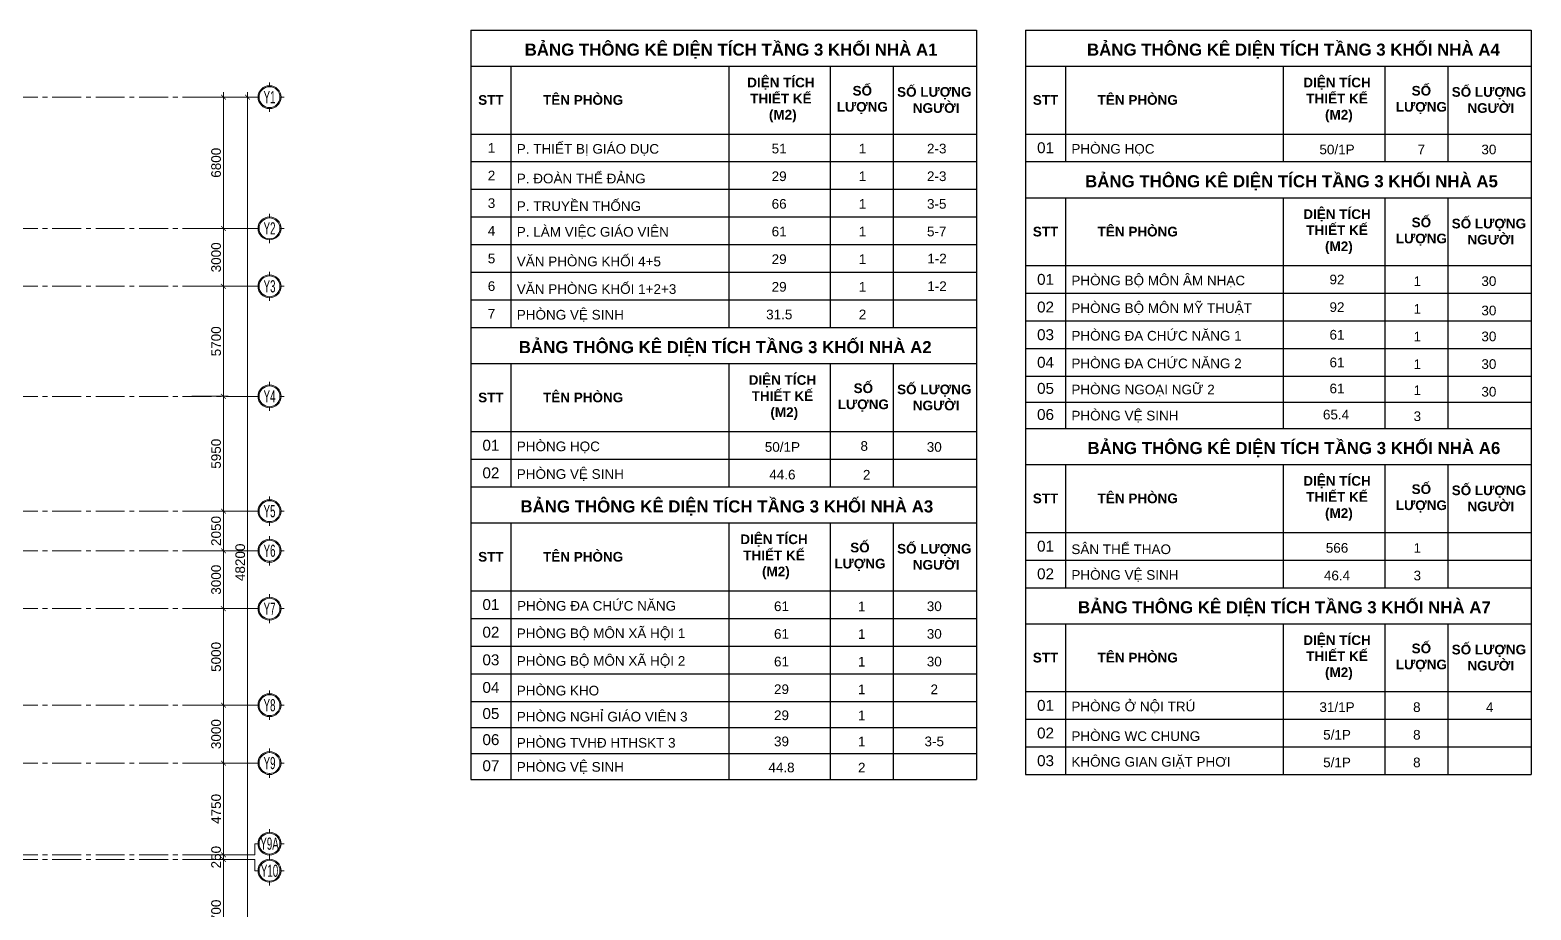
# Model space of a CAD drawing. Header units: millimetres. Extents: x 18326 to 214271, y -298828 to -198730.
# Drawn here: x 136505 to 214271, y -253240 to -207652 of the extents above; entities that cross this region are included whole.
import ezdxf
from ezdxf.enums import TextEntityAlignment as Align

# ---------------------------------------------------------------- set-up
doc = ezdxf.new("R2010")
doc.units = ezdxf.units.MM
doc.header["$LTSCALE"] = 20
doc.header["$MEASUREMENT"] = 0
doc.linetypes.add('CENTER2', pattern=[1.125, 0.75, -0.125, 0.125, -0.125])
doc.linetypes.add('xref LC GK$0$CENTER2', pattern=[1.125, 0.75, -0.125, 0.125, -0.125])
doc.layers.get('0').update_dxf_attribs({"lineweight": 0})
doc.layers.get('Defpoints').update_dxf_attribs({"color": 1, "lineweight": 25})
for name, color, linetype, lineweight in [('KV-Cay xanh', 78, 'Continuous', 5), ('KV-Dim', 14, 'Continuous', 9), ('KV-Ky hieu', 30, 'Continuous', 0), ('KV-Net thay 1', 9, 'Continuous', 20), ('KV-Net thay 2', 8, 'Continuous', 13), ('KV-Net truc', 251, 'CENTER2', 9), ('KV-Text', 7, 'Continuous', 25), ('xref LC GK$0$KV-Net truc', 251, 'xref LC GK$0$CENTER2', 9)]:
    doc.layers.add(name, color=color, linetype=linetype, lineweight=lineweight)
doc.layers.add('KV-Khung ten', color=7, linetype='Continuous')
doc.styles.add('CHUTO', font='VnAvantH.TTF', dxfattribs={"width": 0.7})
doc.styles.add('KD-Style', font='arial.ttf')
doc.styles.get("Standard").update_dxf_attribs({"font": 'arial.ttf'})
doc.dimstyles.new('D-Layout', dxfattribs={"dimscale": 0, "dimtxt": 2, "dimasz": 1, "dimexe": 1, "dimexo": 0, "dimgap": 0.5, "dimtad": 1, "dimdec": 0, "dimzin": 0, "dimdsep": 46, "dimtxsty": 'KD-Style', "dimblk": 'ARCHTICK', "dimcen": 0.09, "dimdle": 1, "dimclrd": 256, "dimclre": 256, "dimclrt": 2, "dimadec": 0, "dimazin": 0, "dimtfac": 1, "dimtdec": 0, "dimtix": 1, "dimtmove": 2, "dimatfit": 3, "dimldrblk": 'MUITEN', "dimfxl": 1, "dimtolj": 1, "dimtzin": 0, "dimarcsym": 0})

# ---------------------------------------------------------------- blocks, each defined once
blk = doc.blocks.new('TK1.3')
at = {"layer": 'KV-Khung ten', "color": 8, "ltscale": 100}
for p, q in [((35.75, 71.76), (140.52, 71.76)), ((35.75, 71.76), (35.75, 10.12)), ((140.52, 71.76), (140.52, 10.12)), ((35.75, 64.28), (140.52, 64.28)), ((44.07, 64.28), (44.07, 10.12)), ((89.19, 64.28), (89.19, 10.12)), ((110.22, 64.28), (110.22, 10.12)), ((123.27, 64.28), (123.27, 10.12)), ((35.75, 50.21), (140.52, 50.21)), ((35.75, 44.49), (140.52, 44.49)), ((35.75, 38.76), (140.52, 38.76)), ((35.75, 33.03), (140.52, 33.03)), ((35.75, 27.3), (140.52, 27.3)), ((35.75, 21.57), (140.52, 21.57)), ((35.75, 15.85), (140.52, 15.85)), ((35.75, 10.12), (140.52, 10.12))]:
    blk.add_line(p, q, dxfattribs=at)
at = {"layer": 'KV-Text', "color": 8, "ltscale": 100}
for s, p in [('1', (39.26, 46.33)), ('51', (98.09, 46.19)), ('1', (116.15, 46.19)), ('2-3', (130.28, 46.19)), ('2', (39.26, 40.61)), ('29', (98.09, 40.46)), ('1', (116.15, 40.46)), ('2-3', (130.28, 40.46)), ('3', (39.26, 34.88)), ('66', (98.09, 34.73)), ('1', (116.15, 34.73)), ('3-5', (130.28, 34.73)), ('4', (39.26, 29.15)), ('61', (98.09, 29.01)), ('1', (116.15, 29.01)), ('5-7', (130.28, 29.01)), ('5', (39.26, 23.42)), ('29', (98.09, 23.28)), ('1', (116.15, 23.28)), ('1-2', (130.34, 23.4)), ('6', (39.26, 17.69)), ('29', (98.09, 17.55)), ('1', (116.15, 17.55)), ('1-2', (130.34, 17.67)), ('7', (39.26, 11.97)), ('31.5', (96.95, 11.82)), ('2', (116.15, 11.82))]:
    blk.add_text(s, height=2, dxfattribs=at).set_placement(p)
for s, insert, char_height, width, attachment_point in [('{\\fArial|b1|i0|c186|p34;BẢNG THÔNG KÊ DIỆN TÍCH TẦNG \\fArial|b1|i0|c0|p34;3\\fArial|b1|i0|c186|p34; KHỐI NHÀ A\\fArial|b1|i0|c0|p34;1}', (89.68, 65.8), 2.5, 168.5058, 8), ('{\\fArial|b1|i0|c186;DIỆN TÍCH ^JTHIẾT KẾ^J (M2)', (100.01, 57.25), 2, 20.8862, 5), ('{\\fArial|b1|i0|c186|p34;SỐ L\\fArial|b1|i0|c0|p34;Ư\\fArial|b1|i0|c186|p34;ỢNG}', (116.88, 57.25), 2, 10.3795, 5), ('{\\fArial|b1|i0|c186;SỐ LƯỢNG^J NGƯỜI', (131.79, 57.25), 2, 20.8862, 5), ('{\\fArial|b1|i0|c186;STT', (39.91, 57.25), 2, 20.8862, 5), ('{\\fArial|b1|i0|c186;TÊN PHÒNG', (59.02, 57.25), 2, 20.8862, 5), ('P. THIẾT BỊ GIÁO DỤC', (45.27, 45.69), 2, 43.7462, 7), ('P. ĐOÀN THỂ ĐẢNG', (45.27, 39.96), 2, 43.7462, 7), ('P. TRUYỀN THỐNG', (45.27, 34.23), 2, 43.7462, 7), ('P. LÀM VIỆC GIÁO VIÊN', (45.27, 28.5), 2, 43.7462, 7), ('VĂN PHÒNG KHỐI 4+5', (45.27, 22.77), 2, 43.7462, 7), ('VĂN PHÒNG KHỐI 1+2+3', (45.27, 17.05), 2, 43.7462, 7), ('PHÒNG{\\fArial|b0|i0|c186|p34; }VỆ SINH', (45.27, 11.32), 2, 22.2576, 7)]:
    blk.add_mtext(s, dxfattribs=dict(at, insert=insert, char_height=char_height, width=width, attachment_point=attachment_point))
blk = doc.blocks.new('TK2.3')
at = {"layer": 'KV-Khung ten', "color": 8, "ltscale": 100}
for p, q in [((35.75, 71.76), (140.52, 71.76)), ((35.75, 71.76), (35.75, 38.76)), ((140.52, 71.76), (140.52, 38.76)), ((35.75, 64.28), (140.52, 64.28)), ((44.07, 64.28), (44.07, 38.76)), ((89.19, 64.28), (89.19, 38.76)), ((110.22, 64.28), (110.22, 38.76)), ((123.27, 64.28), (123.27, 38.76)), ((35.75, 50.21), (140.52, 50.21)), ((35.75, 44.49), (140.52, 44.49)), ((35.75, 38.76), (140.52, 38.76))]:
    blk.add_line(p, q, dxfattribs=at)
at = {"layer": 'KV-Text', "color": 8, "ltscale": 100}
for s, insert, char_height, width, attachment_point in [('\\pxt41;{\\fArial|b1|i0|c186|p34;BẢNG THÔNG KÊ DIỆN TÍCH TẦNG \\fArial|b1|i0|c0|p34;3\\fArial|b1|i0|c186|p34; KHỐI NHÀ A\\fArial|b1|i0|c0|p34;2}', (88.47, 65.8), 2.5, 168.5058, 8), ('{\\fArial|b1|i0|c186;DIỆN TÍCH ^JTHIẾT KẾ^J (M2)', (100.32, 57.25), 2, 20.8862, 5), ('{\\fArial|b1|i0|c186|p34;SỐ L\\fArial|b1|i0|c0|p34;Ư\\fArial|b1|i0|c186|p34;ỢNG}', (117.09, 57.25), 2, 7.6526, 5), ('{\\fArial|b1|i0|c186;SỐ LƯỢNG^J NGƯỜI', (131.79, 57.25), 2, 20.8862, 5), ('{\\fArial|b1|i0|c186;STT', (39.91, 57.25), 2, 20.8862, 5), ('{\\fArial|b1|i0|c186;TÊN PHÒNG', (59.02, 57.25), 2, 20.8862, 5), ('{\\fArial|b0|i0|c186;01', (39.91, 47.35), 2.2578, 5.9284, 5), ('PHÒNG HỌC', (45.27, 45.69), 2, 43.7462, 7), ('{\\f.VnArial|b0|i0|c0|p34;50/1P}', (100.32, 45.98), 2, 4.2733, 8), ('8', (117.28, 46.18), 2, 8.8583, 8), ('30', (131.79, 45.98), 2, 168.5058, 8), ('02', (39.91, 41.62), 2.258, 5.9284, 5), ('PHÒNG VỆ SINH', (45.27, 39.96), 2, 43.7462, 7), ('{\\f.VnArial|b0|i0|c0|p34;44.6}', (100.32, 40.25), 2, 4.2733, 8), ('2', (117.78, 40.25), 2, 8.8583, 8)]:
    blk.add_mtext(s, dxfattribs=dict(at, insert=insert, char_height=char_height, width=width, attachment_point=attachment_point))
blk = doc.blocks.new('TK3.3')
at = {"layer": 'KV-Khung ten', "color": 8, "ltscale": 100}
for p, q in [((35.75, 71.76), (140.52, 71.76)), ((35.75, 71.76), (35.75, 11.08)), ((140.52, 71.76), (140.52, 11.08)), ((35.75, 64.28), (140.52, 64.28)), ((44.07, 64.28), (44.07, 11.08)), ((89.19, 64.28), (89.19, 11.08)), ((110.22, 64.28), (110.22, 11.08)), ((123.27, 64.28), (123.27, 11.08)), ((35.75, 50.21), (140.52, 50.21)), ((35.75, 44.49), (140.52, 44.49)), ((35.75, 38.76), (140.52, 38.76)), ((35.75, 33.03), (140.52, 33.03)), ((35.75, 27.3), (140.52, 27.3)), ((35.75, 21.9), (140.52, 21.9)), ((35.75, 16.49), (140.52, 16.49)), ((35.75, 11.08), (140.52, 11.08))]:
    blk.add_line(p, q, dxfattribs=at)
at = {"layer": 'KV-Text', "color": 8, "ltscale": 100}
for s, insert, char_height, width, attachment_point in [('{\\fArial|b1|i0|c186|p34;BẢNG THÔNG KÊ DIỆN TÍCH TẦNG \\fArial|b1|i0|c0|p34;3\\fArial|b1|i0|c186|p34; KHỐI NHÀ A\\fArial|b1|i0|c0|p34;3}', (88.8, 65.8), 2.5, 168.5058, 8), ('{\\fArial|b1|i0|c186;DIỆN TÍCH ^JTHIẾT KẾ^J (M2)', (98.58, 57.25), 2, 20.8862, 5), ('{\\fArial|b1|i0|c186|p34;SỐ L\\fArial|b1|i0|c0|p34;Ư\\fArial|b1|i0|c186|p34;ỢNG}', (116.39, 57.25), 2, 11.6455, 5), ('{\\fArial|b1|i0|c186;SỐ LƯỢNG^J NGƯỜI', (131.79, 57.25), 2, 20.8862, 5), ('{\\fArial|b1|i0|c186;STT', (39.91, 57.25), 2, 20.8862, 5), ('{\\fArial|b1|i0|c186;TÊN PHÒNG', (59.02, 57.25), 2, 20.8862, 5), ('{\\fArial|b0|i0|c186;01', (39.91, 47.35), 2.2578, 5.9284, 5), ('PHÒNG ĐA CHỨC NĂNG', (45.33, 46.07), 2, 60.3246, 7), ('{\\f.VnArial|b0|i0|c0|p34;61}', (100.13, 45.98), 2, 4.2733, 8), ('1', (116.76, 45.98), 2, 8.8583, 8), ('30', (131.79, 45.98), 2, 168.5058, 8), ('{\\fArial|b0|i0|c186;02', (39.91, 41.62), 2.2578, 5.9284, 5), ('PHÒNG BỘ MÔN XÃ HỘI 1', (45.27, 39.96), 2, 43.7462, 7), ('{\\f.VnArial|b0|i0|c0|p34;61}', (100.13, 40.25), 2, 4.2733, 8), ('1', (116.76, 40.25), 2, 8.8583, 8), ('30', (131.79, 40.25), 2, 168.5058, 8), ('{\\fArial|b0|i0|c186;03', (39.91, 35.89), 2.2578, 5.9284, 5), ('PHÒNG BỘ MÔN XÃ HỘI 2', (45.27, 34.23), 2, 43.7462, 7), ('{\\f.VnArial|b0|i0|c0|p34;61}', (100.13, 34.52), 2, 4.2733, 8), ('1', (116.76, 34.52), 2, 8.8583, 8), ('30', (131.79, 34.52), 2, 168.5058, 8), ('{\\fArial|b0|i0|c186|p34;0}4', (39.91, 30.17), 2.2578, 5.9284, 5), ('PHÒNG KHO', (45.27, 28.5), 2, 43.7462, 7), ('{\\f.VnArial|b0|i0|c0|p34;29}', (100.13, 28.79), 2, 4.2733, 8), ('1', (116.76, 28.79), 2, 8.8583, 8), ('2', (131.79, 28.79), 2, 168.5058, 8), ('{\\fArial|b0|i0|c186|p34;0}5', (39.91, 24.76), 2.2578, 5.9284, 5), ('PHÒNG NGHỈ GIÁO VIÊN 3', (45.27, 23.1), 2, 43.7462, 7), ('{\\f.VnArial|b0|i0|c0|p34;29}', (100.13, 23.39), 2, 4.2733, 8), ('1', (116.76, 23.39), 2, 8.8583, 8), ('{\\fArial|b0|i0|c186|p34;0}6', (39.91, 19.35), 2.2578, 5.9284, 5), ('PHÒNG TVHĐ HTHSKT 3', (45.27, 17.69), 2, 33.3023, 7), ('{\\f.VnArial|b0|i0|c0|p34;39}', (100.13, 17.98), 2, 4.2733, 8), ('1', (116.76, 17.98), 2, 8.8583, 8), ('3-5', (131.79, 17.98), 2, 168.5058, 8), ('07', (39.91, 13.94), 2.258, 5.9284, 5), ('PHÒNG VỆ SINH', (45.27, 12.28), 2, 33.3023, 7), ('{\\f.VnArial|b0|i0|c0|p34;44.8}', (100.13, 12.57), 2, 4.2733, 8), ('2', (116.76, 12.57), 2, 8.8583, 8)]:
    blk.add_mtext(s, dxfattribs=dict(at, insert=insert, char_height=char_height, width=width, attachment_point=attachment_point))
blk = doc.blocks.new('TK4.3')
at = {"layer": 'KV-Khung ten', "color": 8, "ltscale": 100}
for p, q in [((35.75, 71.76), (140.52, 71.76)), ((35.75, 71.76), (35.75, 44.49)), ((140.52, 71.76), (140.52, 44.49)), ((35.75, 64.28), (140.52, 64.28)), ((44.07, 64.28), (44.07, 44.49)), ((89.19, 64.28), (89.19, 44.49)), ((110.22, 64.28), (110.22, 44.49)), ((123.27, 64.28), (123.27, 44.49)), ((35.75, 50.21), (140.52, 50.21)), ((35.75, 44.49), (140.52, 44.49))]:
    blk.add_line(p, q, dxfattribs=at)
at = {"layer": 'KV-Text', "color": 8, "ltscale": 100}
for s, insert, char_height, width, attachment_point in [('{\\fArial|b1|i0|c186|p34;BẢNG THÔNG KÊ DIỆN TÍCH TẦNG \\fArial|b1|i0|c0|p34;3\\fArial|b1|i0|c186|p34; KHỐI NHÀ A\\fArial|b1|i0|c0|p34;4}', (91.28, 65.8), 2.5, 168.5058, 8), ('{\\fArial|b1|i0|c186;DIỆN TÍCH ^JTHIẾT KẾ^J (M2)', (100.32, 57.25), 2, 20.8862, 5), ('{\\fArial|b1|i0|c186|p34;SỐ L\\fArial|b1|i0|c0|p34;Ư\\fArial|b1|i0|c186|p34;ỢNG}', (117.8, 57.25), 2, 7.6526, 5), ('{\\fArial|b1|i0|c186;SỐ LƯỢNG^J NGƯỜI', (131.79, 57.25), 2, 20.8862, 5), ('{\\fArial|b1|i0|c186;STT', (39.91, 57.25), 2, 20.8862, 5), ('{\\fArial|b1|i0|c186;TÊN PHÒNG', (59.02, 57.25), 2, 20.8862, 5), ('{\\fArial|b0|i0|c186;01', (39.91, 47.35), 2.2578, 5.9284, 5), ('PHÒNG HỌC', (45.27, 45.69), 2, 43.7462, 7), ('{\\f.VnArial|b0|i0|c0|p34;50/1P}', (100.32, 45.98), 2, 4.2733, 8), ('7', (117.78, 45.98), 2, 8.8583, 8), ('30', (131.79, 45.98), 2, 168.5058, 8)]:
    blk.add_mtext(s, dxfattribs=dict(at, insert=insert, char_height=char_height, width=width, attachment_point=attachment_point))
blk = doc.blocks.new('TK5.3')
at = {"layer": 'KV-Khung ten', "color": 8, "ltscale": 100}
for p, q in [((35.75, 71.76), (140.52, 71.76)), ((35.75, 71.76), (35.75, 16.49)), ((140.52, 71.76), (140.52, 16.49)), ((35.75, 64.28), (140.52, 64.28)), ((44.07, 64.28), (44.07, 16.49)), ((89.19, 64.28), (89.19, 16.49)), ((110.22, 64.28), (110.22, 16.49)), ((123.27, 64.28), (123.27, 16.49)), ((35.75, 50.21), (140.52, 50.21)), ((35.75, 44.49), (140.52, 44.49)), ((35.75, 38.76), (140.52, 38.76)), ((35.75, 33.03), (140.52, 33.03)), ((35.75, 27.3), (140.52, 27.3)), ((35.75, 21.9), (140.52, 21.9)), ((35.75, 16.49), (140.52, 16.49))]:
    blk.add_line(p, q, dxfattribs=at)
at = {"layer": 'KV-Text', "color": 8, "ltscale": 100}
for s, p in [('92', (98.76, 46.34)), ('92', (98.76, 40.62)), ('61', (98.76, 34.89)), ('61', (98.76, 29.16)), ('61', (98.76, 23.76)), ('65.4', (97.4, 18.35))]:
    blk.add_text(s, height=2, dxfattribs=at).set_placement(p)
for s, insert, char_height, width, attachment_point in [('{\\fArial|b1|i0|c186|p34;BẢNG THÔNG KÊ DIỆN TÍCH TẦNG \\fArial|b1|i0|c0|p34;3\\fArial|b1|i0|c186|p34; KHỐI NHÀ A\\fArial|b1|i0|c0|p34;5}', (90.88, 65.8), 2.5, 168.5058, 8), ('{\\fArial|b1|i0|c186;DIỆN TÍCH ^JTHIẾT KẾ^J (M2)', (100.32, 57.25), 2, 20.8862, 5), ('{\\fArial|b1|i0|c186|p34;SỐ L\\fArial|b1|i0|c0|p34;Ư\\fArial|b1|i0|c186|p34;ỢNG}', (117.8, 57.25), 2, 7.6526, 5), ('{\\fArial|b1|i0|c186;SỐ LƯỢNG^J NGƯỜI', (131.79, 57.25), 2, 20.8862, 5), ('{\\fArial|b1|i0|c186;STT', (39.91, 57.25), 2, 20.8862, 5), ('{\\fArial|b1|i0|c186;TÊN PHÒNG', (59.02, 57.25), 2, 20.8862, 5), ('{\\fArial|b0|i0|c186;01', (39.91, 47.35), 2.2578, 5.9284, 5), ('PHÒNG BỘ MÔN ÂM NHẠC', (45.27, 45.69), 2, 43.7462, 7), ('1', (116.96, 45.98), 2, 8.8583, 8), ('30', (131.79, 45.98), 2, 168.5058, 8), ('{\\fArial|b0|i0|c186|p34;0}2', (39.91, 41.62), 2.2578, 5.9284, 5), ('PHÒNG BỘ MÔN MỸ THUẬT', (45.27, 39.96), 2, 43.7462, 7), ('1', (116.96, 40.25), 2, 8.8583, 8), ('30', (131.79, 39.89), 2, 168.5058, 8), ('{\\fArial|b0|i0|c186|p34;0}3', (39.91, 35.89), 2.2578, 5.9284, 5), ('PHÒNG ĐA CHỨC NĂNG 1', (45.27, 34.66), 2, 43.7462, 7), ('1', (116.96, 34.52), 2, 8.8583, 8), ('30', (131.79, 34.52), 2, 168.5058, 8), ('{\\fArial|b0|i0|c186|p34;0}4', (39.91, 30.17), 2.2578, 5.9284, 5), ('PHÒNG ĐA CHỨC NĂNG 2', (45.27, 28.93), 2, 43.7462, 7), ('1', (116.96, 28.79), 2, 8.8583, 8), ('30', (131.79, 28.79), 2, 168.5058, 8), ('05', (39.91, 24.76), 2.258, 5.9284, 5), ('PHÒNG NGOẠI NGỮ 2', (45.27, 23.1), 2, 43.7462, 7), ('1', (116.96, 23.39), 2, 8.8583, 8), ('30', (131.79, 23.06), 2, 168.5058, 8), ('06', (39.91, 19.35), 2.258, 5.9284, 5), ('PHÒNG VỆ SINH', (45.27, 17.69), 2, 43.7462, 7), ('3', (116.96, 17.98), 2, 8.8583, 8)]:
    blk.add_mtext(s, dxfattribs=dict(at, insert=insert, char_height=char_height, width=width, attachment_point=attachment_point))
blk = doc.blocks.new('TK6.3')
at = {"layer": 'KV-Khung ten', "color": 8, "ltscale": 100}
for p, q in [((35.75, 71.76), (140.52, 71.76)), ((35.75, 71.76), (35.75, 38.76)), ((140.52, 71.76), (140.52, 38.76)), ((35.75, 64.28), (140.52, 64.28)), ((44.07, 64.28), (44.07, 38.76)), ((89.19, 64.28), (89.19, 38.76)), ((110.22, 64.28), (110.22, 38.76)), ((123.27, 64.28), (123.27, 38.76)), ((35.75, 50.21), (140.52, 50.21)), ((35.75, 44.49), (140.52, 44.49)), ((35.75, 38.76), (140.52, 38.76))]:
    blk.add_line(p, q, dxfattribs=at)
at = {"layer": 'KV-Text', "color": 8, "ltscale": 100}
for s, insert, char_height, width, attachment_point in [('{\\fArial|b1|i0|c186|p34;BẢNG THÔNG KÊ DIỆN TÍCH TẦNG \\fArial|b1|i0|c0|p34;3\\fArial|b1|i0|c186|p34; KHỐI NHÀ A\\fArial|b1|i0|c0|p34;6}', (91.38, 65.8), 2.5, 168.5058, 8), ('{\\fArial|b1|i0|c186;DIỆN TÍCH ^JTHIẾT KẾ^J (M2)', (100.32, 57.25), 2, 20.8862, 5), ('{\\fArial|b1|i0|c186|p34;SỐ L\\fArial|b1|i0|c0|p34;Ư\\fArial|b1|i0|c186|p34;ỢNG}', (117.8, 57.25), 2, 7.6526, 5), ('{\\fArial|b1|i0|c186;SỐ LƯỢNG^J NGƯỜI', (131.79, 57.25), 2, 20.8862, 5), ('{\\fArial|b1|i0|c186;STT', (39.91, 57.25), 2, 20.8862, 5), ('{\\fArial|b1|i0|c186;TÊN PHÒNG', (59.02, 57.25), 2, 20.8862, 5), ('{\\fArial|b0|i0|c186;01', (39.91, 47.35), 2.2578, 5.9284, 5), ('SÂN THỂ THAO', (45.27, 45.69), 2, 43.7462, 7), ('{\\f.VnArial|b0|i0|c0|p34;566}', (100.32, 45.98), 2, 4.2733, 8), ('1', (116.96, 45.98), 2, 8.8583, 8), ('{\\fArial|b0|i0|c186|p34;0}2', (39.91, 41.62), 2.2578, 5.9284, 5), ('PHÒNG VỆ SINH', (45.27, 39.96), 2, 43.7462, 7), ('{\\f.VnArial|b0|i0|c0|p34;46.4}', (100.32, 40.25), 2, 4.2733, 8), ('3', (116.96, 40.25), 2, 8.8583, 8)]:
    blk.add_mtext(s, dxfattribs=dict(at, insert=insert, char_height=char_height, width=width, attachment_point=attachment_point))
blk = doc.blocks.new('TK7.3')
at = {"layer": 'KV-Khung ten', "color": 8, "ltscale": 100}
for p, q in [((35.75, 71.76), (140.52, 71.76)), ((35.75, 71.76), (35.75, 33.03)), ((140.52, 71.76), (140.52, 33.03)), ((35.75, 64.28), (140.52, 64.28)), ((44.07, 64.28), (44.07, 33.03)), ((89.19, 64.28), (89.19, 33.03)), ((110.22, 64.28), (110.22, 33.03)), ((123.27, 64.28), (123.27, 33.03)), ((35.75, 50.21), (140.52, 50.21)), ((35.75, 44.49), (140.52, 44.49)), ((35.75, 38.76), (140.52, 38.76)), ((35.75, 33.03), (140.52, 33.03))]:
    blk.add_line(p, q, dxfattribs=at)
at = {"layer": 'KV-Text', "color": 8, "ltscale": 100}
for s, insert, char_height, width, attachment_point in [('{\\fArial|b1|i0|c186|p34;BẢNG THÔNG KÊ DIỆN TÍCH TẦNG \\fArial|b1|i0|c0|p34;3\\fArial|b1|i0|c186|p34; KHỐI NHÀ A\\fArial|b1|i0|c0|p34;7}', (89.42, 65.8), 2.5, 168.5058, 8), ('{\\fArial|b1|i0|c186;DIỆN TÍCH ^JTHIẾT KẾ^J (M2)', (100.32, 57.25), 2, 20.8862, 5), ('{\\fArial|b1|i0|c186|p34;SỐ L\\fArial|b1|i0|c0|p34;Ư\\fArial|b1|i0|c186|p34;ỢNG}', (117.8, 57.25), 2, 7.6526, 5), ('{\\fArial|b1|i0|c186;SỐ LƯỢNG^J NGƯỜI', (131.79, 57.25), 2, 20.8862, 5), ('{\\fArial|b1|i0|c186;STT', (39.91, 57.25), 2, 20.8862, 5), ('{\\fArial|b1|i0|c186;TÊN PHÒNG', (59.02, 57.25), 2, 20.8862, 5), ('{\\fArial|b0|i0|c186;01', (39.91, 47.35), 2.2578, 5.9284, 5), ('PHÒNG Ở NỘI TRÚ', (45.27, 45.69), 2, 43.7462, 7), ('{\\f.VnArial|b0|i0|c0|p34;31/1P}', (100.32, 45.98), 2, 4.2733, 8), ('8', (116.86, 45.98), 2, 8.8583, 8), ('4', (131.96, 45.98), 2, 8.8583, 8), ('{\\fArial|b0|i0|c186|p34;0}2', (39.91, 41.62), 2.2578, 5.9284, 5), ('PHÒNG WC CHUNG', (45.27, 39.96), 2, 43.7462, 7), ('{\\f.VnArial|b0|i0|c0|p34;5/1P}', (100.32, 40.25), 2, 4.2733, 8), ('8', (116.86, 40.25), 2, 8.8583, 8), ('{\\fArial|b0|i0|c186|p34;0}3', (39.91, 35.89), 2.2578, 5.9284, 5), ('KHÔNG GIAN GIẶT PHƠI', (45.27, 34.23), 2, 43.7462, 7), ('{\\f.VnArial|b0|i0|c0|p34;5/1P}', (100.32, 34.52), 2, 4.2733, 8), ('8', (116.86, 34.52), 2, 8.8583, 8)]:
    blk.add_mtext(s, dxfattribs=dict(at, insert=insert, char_height=char_height, width=width, attachment_point=attachment_point))
blk = doc.blocks.new('A$C06776D30')
at = {"layer": 'KV-Ky hieu', "color": 8}
for p, q in [((504, 865), (504, 1009)), ((144, 504), (0, 504)), ((504, 144), (504, 0)), ((865, 504), (1009, 504))]:
    blk.add_line(p, q, dxfattribs=at)
for radius in [396, 360]:
    blk.add_circle((504, 504), radius, dxfattribs=at)
at = {"layer": 'KV-Text', "color": 8, "style": 'CHUTO', "width": 0.6}
blk.add_attdef('GIRD', text='', height=420, dxfattribs=at).set_placement((504, 504), align=Align.MIDDLE_CENTER)
blk = doc.blocks.new('TT')
at = {"layer": 'KV-Net truc', "color": 8}
for points in [[(452.57, -38.03), (452.57, -35.73)], [(452.57, -39.03), (452.57, -41.34)]]:
    blk.add_lwpolyline(points, dxfattribs=at)
at = {"layer": 'KV-Net thay 1', "color": 8}
ref = blk.add_blockref('A$C06776D30', (452.57, 115.94), dxfattribs=dict(at, xscale=0.006009605212212735, yscale=0.006009605212212735, zscale=0.006009605212212735))
ref.add_attrib('GIRD', 'Y1', dxfattribs={"layer": 'KV-Text', "height": 2.524, "style": 'CHUTO', "width": 0.6}).set_placement((455.6, 118.97), align=Align.MIDDLE_CENTER)
ref = blk.add_blockref('A$C06776D30', (452.57, 88.74), dxfattribs=dict(at, xscale=0.006009605212212735, yscale=0.006009605212212735, zscale=0.006009605212212735))
ref.add_attrib('GIRD', 'Y2', dxfattribs={"layer": 'KV-Text', "height": 2.524, "style": 'CHUTO', "width": 0.6}).set_placement((455.6, 91.77), align=Align.MIDDLE_CENTER)
ref = blk.add_blockref('A$C06776D30', (452.57, 76.74), dxfattribs=dict(at, xscale=0.006009605212212735, yscale=0.006009605212212735, zscale=0.006009605212212735))
ref.add_attrib('GIRD', 'Y3', dxfattribs={"layer": 'KV-Text', "height": 2.524, "style": 'CHUTO', "width": 0.6}).set_placement((455.6, 79.77), align=Align.MIDDLE_CENTER)
ref = blk.add_blockref('A$C06776D30', (452.57, 53.94), dxfattribs=dict(at, xscale=0.006009605212212735, yscale=0.006009605212212735, zscale=0.006009605212212735))
ref.add_attrib('GIRD', 'Y4', dxfattribs={"layer": 'KV-Text', "height": 2.524, "style": 'CHUTO', "width": 0.6}).set_placement((455.6, 56.97), align=Align.MIDDLE_CENTER)
ref = blk.add_blockref('A$C06776D30', (452.57, 30.14), dxfattribs=dict(at, xscale=0.006009605212212735, yscale=0.006009605212212735, zscale=0.006009605212212735))
ref.add_attrib('GIRD', 'Y5', dxfattribs={"layer": 'KV-Text', "height": 2.524, "style": 'CHUTO', "width": 0.6}).set_placement((455.6, 33.17), align=Align.MIDDLE_CENTER)
ref = blk.add_blockref('A$C06776D30', (452.57, 21.94), dxfattribs=dict(at, xscale=0.006009605212212735, yscale=0.006009605212212735, zscale=0.006009605212212735))
ref.add_attrib('GIRD', 'Y6', dxfattribs={"layer": 'KV-Text', "height": 2.524, "style": 'CHUTO', "width": 0.6}).set_placement((455.6, 24.97), align=Align.MIDDLE_CENTER)
ref = blk.add_blockref('A$C06776D30', (452.57, 9.94), dxfattribs=dict(at, xscale=0.006009605212212735, yscale=0.006009605212212735, zscale=0.006009605212212735))
ref.add_attrib('GIRD', 'Y7', dxfattribs={"layer": 'KV-Text', "height": 2.524, "style": 'CHUTO', "width": 0.6}).set_placement((455.6, 12.97), align=Align.MIDDLE_CENTER)
ref = blk.add_blockref('A$C06776D30', (452.57, -10.06), dxfattribs=dict(at, xscale=0.006009605212212735, yscale=0.006009605212212735, zscale=0.006009605212212735))
ref.add_attrib('GIRD', 'Y8', dxfattribs={"layer": 'KV-Text', "height": 2.524, "style": 'CHUTO', "width": 0.6}).set_placement((455.6, -7.03), align=Align.MIDDLE_CENTER)
ref = blk.add_blockref('A$C06776D30', (452.57, -22.06), dxfattribs=dict(at, xscale=0.006009605212212735, yscale=0.006009605212212735, zscale=0.006009605212212735))
ref.add_attrib('GIRD', 'Y9', dxfattribs={"layer": 'KV-Text', "height": 2.524, "style": 'CHUTO', "width": 0.6}).set_placement((455.6, -19.03), align=Align.MIDDLE_CENTER)
ref = blk.add_blockref('A$C06776D30', (452.57, -38.76), dxfattribs=dict(at, xscale=0.006009605212212735, yscale=0.006009605212212735, zscale=0.006009605212212735))
ref.add_attrib('GIRD', 'Y9A', dxfattribs={"layer": 'KV-Text', "height": 2.524, "style": 'CHUTO', "width": 0.6}).set_placement((455.6, -35.73), align=Align.MIDDLE_CENTER)
ref = blk.add_blockref('A$C06776D30', (452.57, -44.37), dxfattribs=dict(at, xscale=0.006009605212212735, yscale=0.006009605212212735, zscale=0.006009605212212735))
ref.add_attrib('GIRD', 'Y10', dxfattribs={"layer": 'KV-Text', "height": 2.524, "style": 'CHUTO', "width": 0.6}).set_placement((455.6, -41.34), align=Align.MIDDLE_CENTER)
blk = doc.blocks.new('_ARCHTICK')
at = {"color": 8, "const_width": 0.15}
blk.add_lwpolyline([(-0.5, -0.5), (0.5, 0.5)], dxfattribs=at)
blk = doc.blocks.new('*D79')
at = {"layer": 'Defpoints', "color": 8, "transparency": 16777216}
for p in [(1283.86, 213.36), (1290.41, 213.36), (1283.86, 190.56)]:
    blk.add_point(p, dxfattribs=at)
at = {"layer": 'KV-Dim', "color": 8, "lineweight": -2, "transparency": 16777216}
for p, q in [((1283.86, 213.36), (1291.41, 213.36)), ((1290.41, 189.56), (1290.41, 214.36)), ((1283.86, 190.56), (1291.41, 190.56))]:
    blk.add_line(p, q, dxfattribs=at)
for p, rotation in [((1290.41, 213.36), 90), ((1290.41, 190.56), 270)]:
    blk.add_blockref('_ARCHTICK', p, dxfattribs=dict(at, rotation=rotation))
at = {"layer": 'KV-Dim', "color": 8, "transparency": 16777216, "insert": (1288.89, 201.96), "char_height": 2, "attachment_point": 5, "rotation": 90, "style": 'KD-Style'}
blk.add_mtext('\\A1;5700', dxfattribs=at)
blk = doc.blocks.new('MUITEN')
at = {"color": 8, "const_width": 0.4}
blk.add_lwpolyline([(-1, 1.73), (0, 0), (-1, -1.73)], dxfattribs=at)
blk = doc.blocks.new('*D80')
at = {"layer": 'Defpoints', "color": 8, "transparency": 16777216}
for p in [(1283.86, 214.36), (1283.86, 213.36), (1290.41, 214.36)]:
    blk.add_point(p, dxfattribs=at)
at = {"layer": 'KV-Dim', "color": 8, "lineweight": -2, "transparency": 16777216}
for p, q in [((1290.41, 214.36), (1290.41, 215.36)), ((1283.86, 214.36), (1291.41, 214.36)), ((1283.86, 213.36), (1291.41, 213.36)), ((1290.41, 213.36), (1290.41, 214.36)), ((1290.41, 213.36), (1290.41, 212.36))]:
    blk.add_line(p, q, dxfattribs=at)
for p, rotation in [((1290.41, 214.36), 270), ((1290.41, 213.36), 90)]:
    blk.add_blockref('_ARCHTICK', p, dxfattribs=dict(at, rotation=rotation))
at = {"layer": 'KV-Dim', "color": 8, "transparency": 16777216, "insert": (1288.89, 213.86), "char_height": 2, "attachment_point": 5, "rotation": 90, "style": 'KD-Style'}
blk.add_mtext('\\A1;250', dxfattribs=at)
blk = doc.blocks.new('*D81')
at = {"layer": 'Defpoints', "color": 8, "transparency": 16777216}
for p in [(1283.86, 233.36), (1290.41, 233.36), (1283.86, 214.36)]:
    blk.add_point(p, dxfattribs=at)
at = {"layer": 'KV-Dim', "color": 8, "lineweight": -2, "transparency": 16777216}
for p, q in [((1283.86, 233.36), (1291.41, 233.36)), ((1290.41, 213.36), (1290.41, 234.36)), ((1283.86, 214.36), (1291.41, 214.36))]:
    blk.add_line(p, q, dxfattribs=at)
for p, rotation in [((1290.41, 233.36), 90), ((1290.41, 214.36), 270)]:
    blk.add_blockref('_ARCHTICK', p, dxfattribs=dict(at, rotation=rotation))
at = {"layer": 'KV-Dim', "color": 8, "transparency": 16777216, "insert": (1288.89, 223.86), "char_height": 2, "attachment_point": 5, "rotation": 90, "style": 'KD-Style'}
blk.add_mtext('\\A1;4750', dxfattribs=at)
blk = doc.blocks.new('*D82')
at = {"layer": 'Defpoints', "color": 8, "transparency": 16777216}
for p in [(1283.86, 245.36), (1290.41, 245.36), (1283.86, 233.36)]:
    blk.add_point(p, dxfattribs=at)
at = {"layer": 'KV-Dim', "color": 8, "lineweight": -2, "transparency": 16777216}
for p, q in [((1290.41, 232.36), (1290.41, 246.36)), ((1283.86, 245.36), (1291.41, 245.36)), ((1283.86, 233.36), (1291.41, 233.36))]:
    blk.add_line(p, q, dxfattribs=at)
for p, rotation in [((1290.41, 245.36), 90), ((1290.41, 233.36), 270)]:
    blk.add_blockref('_ARCHTICK', p, dxfattribs=dict(at, rotation=rotation))
at = {"layer": 'KV-Dim', "color": 8, "transparency": 16777216, "insert": (1288.89, 239.36), "char_height": 2, "attachment_point": 5, "rotation": 90, "style": 'KD-Style'}
blk.add_mtext('\\A1;3000', dxfattribs=at)
blk = doc.blocks.new('*D83')
at = {"layer": 'Defpoints', "color": 8, "transparency": 16777216}
for p in [(1283.86, 265.36), (1290.41, 265.36), (1283.86, 245.36)]:
    blk.add_point(p, dxfattribs=at)
at = {"layer": 'KV-Dim', "color": 8, "lineweight": -2, "transparency": 16777216}
for p, q in [((1283.86, 265.36), (1291.41, 265.36)), ((1290.41, 244.36), (1290.41, 266.36)), ((1283.86, 245.36), (1291.41, 245.36))]:
    blk.add_line(p, q, dxfattribs=at)
for p, rotation in [((1290.41, 265.36), 90), ((1290.41, 245.36), 270)]:
    blk.add_blockref('_ARCHTICK', p, dxfattribs=dict(at, rotation=rotation))
at = {"layer": 'KV-Dim', "color": 8, "transparency": 16777216, "insert": (1288.89, 255.36), "char_height": 2, "attachment_point": 5, "rotation": 90, "style": 'KD-Style'}
blk.add_mtext('\\A1;5000', dxfattribs=at)
blk = doc.blocks.new('*D84')
at = {"layer": 'Defpoints', "color": 8, "transparency": 16777216}
for p in [(1283.86, 277.36), (1290.41, 277.36), (1283.86, 265.36)]:
    blk.add_point(p, dxfattribs=at)
at = {"layer": 'KV-Dim', "color": 8, "lineweight": -2, "transparency": 16777216}
for p, q in [((1283.86, 277.36), (1291.41, 277.36)), ((1290.41, 264.36), (1290.41, 278.36)), ((1283.86, 265.36), (1291.41, 265.36))]:
    blk.add_line(p, q, dxfattribs=at)
for p, rotation in [((1290.41, 277.36), 90), ((1290.41, 265.36), 270)]:
    blk.add_blockref('_ARCHTICK', p, dxfattribs=dict(at, rotation=rotation))
at = {"layer": 'KV-Dim', "color": 8, "transparency": 16777216, "insert": (1288.89, 271.36), "char_height": 2, "attachment_point": 5, "rotation": 90, "style": 'KD-Style'}
blk.add_mtext('\\A1;3000', dxfattribs=at)
blk = doc.blocks.new('*D85')
at = {"layer": 'Defpoints', "color": 8, "transparency": 16777216}
for p in [(1283.86, 285.56), (1290.41, 285.56), (1283.86, 277.36)]:
    blk.add_point(p, dxfattribs=at)
at = {"layer": 'KV-Dim', "color": 8, "lineweight": -2, "transparency": 16777216}
for p, q in [((1290.41, 276.36), (1290.41, 286.56)), ((1283.86, 285.56), (1291.41, 285.56)), ((1283.86, 277.36), (1291.41, 277.36))]:
    blk.add_line(p, q, dxfattribs=at)
for p, rotation in [((1290.41, 285.56), 90), ((1290.41, 277.36), 270)]:
    blk.add_blockref('_ARCHTICK', p, dxfattribs=dict(at, rotation=rotation))
at = {"layer": 'KV-Dim', "color": 8, "transparency": 16777216, "insert": (1288.89, 281.46), "char_height": 2, "attachment_point": 5, "rotation": 90, "style": 'KD-Style'}
blk.add_mtext('\\A1;2050', dxfattribs=at)
blk = doc.blocks.new('*D86')
at = {"layer": 'Defpoints', "color": 8, "transparency": 16777216}
for p in [(1283.86, 309.36), (1290.41, 309.36), (1283.86, 285.56)]:
    blk.add_point(p, dxfattribs=at)
at = {"layer": 'KV-Dim', "color": 8, "lineweight": -2, "transparency": 16777216}
for p, q in [((1283.86, 309.36), (1291.41, 309.36)), ((1290.41, 284.56), (1290.41, 310.36)), ((1283.86, 285.56), (1291.41, 285.56))]:
    blk.add_line(p, q, dxfattribs=at)
for p, rotation in [((1290.41, 309.36), 90), ((1290.41, 285.56), 270)]:
    blk.add_blockref('_ARCHTICK', p, dxfattribs=dict(at, rotation=rotation))
at = {"layer": 'KV-Dim', "color": 8, "transparency": 16777216, "insert": (1288.89, 297.46), "char_height": 2, "attachment_point": 5, "rotation": 90, "style": 'KD-Style'}
blk.add_mtext('\\A1;5950', dxfattribs=at)
blk = doc.blocks.new('*D87')
at = {"layer": 'Defpoints', "color": 8, "transparency": 16777216}
for p in [(1283.86, 332.16), (1290.41, 332.16), (1283.86, 309.36)]:
    blk.add_point(p, dxfattribs=at)
at = {"layer": 'KV-Dim', "color": 8, "lineweight": -2, "transparency": 16777216}
for p, q in [((1290.41, 308.36), (1290.41, 333.16)), ((1283.86, 332.16), (1291.41, 332.16)), ((1283.86, 309.36), (1291.41, 309.36))]:
    blk.add_line(p, q, dxfattribs=at)
for p, rotation in [((1290.41, 332.16), 90), ((1290.41, 309.36), 270)]:
    blk.add_blockref('_ARCHTICK', p, dxfattribs=dict(at, rotation=rotation))
at = {"layer": 'KV-Dim', "color": 8, "transparency": 16777216, "insert": (1288.89, 320.76), "char_height": 2, "attachment_point": 5, "rotation": 90, "style": 'KD-Style'}
blk.add_mtext('\\A1;5700', dxfattribs=at)
blk = doc.blocks.new('*D88')
at = {"layer": 'Defpoints', "color": 8, "transparency": 16777216}
for p in [(1283.86, 344.16), (1290.41, 344.16), (1283.86, 332.16)]:
    blk.add_point(p, dxfattribs=at)
at = {"layer": 'KV-Dim', "color": 8, "lineweight": -2, "transparency": 16777216}
for p, q in [((1283.86, 344.16), (1291.41, 344.16)), ((1290.41, 331.16), (1290.41, 345.16)), ((1283.86, 332.16), (1291.41, 332.16))]:
    blk.add_line(p, q, dxfattribs=at)
for p, rotation in [((1290.41, 344.16), 90), ((1290.41, 332.16), 270)]:
    blk.add_blockref('_ARCHTICK', p, dxfattribs=dict(at, rotation=rotation))
at = {"layer": 'KV-Dim', "color": 8, "transparency": 16777216, "insert": (1288.89, 338.16), "char_height": 2, "attachment_point": 5, "rotation": 90, "style": 'KD-Style'}
blk.add_mtext('\\A1;3000', dxfattribs=at)
blk = doc.blocks.new('*D89')
at = {"layer": 'Defpoints', "color": 8, "transparency": 16777216}
for p in [(1283.86, 371.36), (1290.41, 371.36), (1283.86, 344.16)]:
    blk.add_point(p, dxfattribs=at)
at = {"layer": 'KV-Dim', "color": 8, "lineweight": -2, "transparency": 16777216}
for p, q in [((1283.86, 371.36), (1291.41, 371.36)), ((1290.41, 343.16), (1290.41, 372.36)), ((1283.86, 344.16), (1291.41, 344.16))]:
    blk.add_line(p, q, dxfattribs=at)
for p, rotation in [((1290.41, 371.36), 90), ((1290.41, 344.16), 270)]:
    blk.add_blockref('_ARCHTICK', p, dxfattribs=dict(at, rotation=rotation))
at = {"layer": 'KV-Dim', "color": 8, "transparency": 16777216, "insert": (1288.89, 357.76), "char_height": 2, "attachment_point": 5, "rotation": 90, "style": 'KD-Style'}
blk.add_mtext('\\A1;6800', dxfattribs=at)
blk = doc.blocks.new('*D90')
at = {"layer": 'Defpoints', "color": 8, "transparency": 16777216}
for p in [(1283.86, 371.36), (1283.86, 178.56), (1295.41, 178.56)]:
    blk.add_point(p, dxfattribs=at)
at = {"layer": 'KV-Dim', "color": 8, "lineweight": -2, "transparency": 16777216}
for p, q in [((1283.86, 371.36), (1296.41, 371.36)), ((1295.41, 372.36), (1295.41, 177.56)), ((1283.86, 178.56), (1296.41, 178.56))]:
    blk.add_line(p, q, dxfattribs=at)
for p, rotation in [((1295.41, 371.36), 90), ((1295.41, 178.56), 270)]:
    blk.add_blockref('_ARCHTICK', p, dxfattribs=dict(at, rotation=rotation))
at = {"layer": 'KV-Dim', "color": 8, "transparency": 16777216, "insert": (1293.89, 274.96), "char_height": 2, "attachment_point": 5, "rotation": 90, "style": 'KD-Style'}
blk.add_mtext('\\A1;48200', dxfattribs=at)
blk = doc.blocks.new('xref LC GK$0$LC')
at = {"layer": 'xref LC GK$0$KV-Net truc', "color": 8, "ltscale": 100}
for points in [[(117812, -2300), (-10253, -2300)], [(117812, -9100), (-10253, -9100)], [(117812, -12100), (-10253, -12100)], [(117812, -17800), (39359, -17800)], [(117812, -23750), (39359, -23750)], [(117812, -25800), (39359, -25800)], [(117812, -28800), (39359, -28800)], [(117812, -33800), (79004, -33800)], [(117812, -36800), (39359, -36800)], [(117812, -41550), (79004, -41550)], [(117812, -41800), (79004, -41800)]]:
    blk.add_lwpolyline(points, dxfattribs=at)
blk = doc.blocks.new('dim mb')
at = {"layer": 'KV-Dim', "color": 8}
for base, p1, p2, picture, middle in [((464.5264, 0), (457.9719, -27.2), (457.9719, 0), '*D89', (463.0053, -13.6)), ((469.5264, -192.8), (457.9719, 0), (457.9719, -192.8), '*D90', (468.0053, -96.4)), ((464.5264, -27.2), (457.9719, -39.2), (457.9719, -27.2), '*D88', (463.0046, -33.2)), ((464.5264, -39.2), (457.9719, -62), (457.9719, -39.2), '*D87', (463.0053, -50.6)), ((464.5264, -62), (457.9719, -85.8), (457.9719, -62), '*D86', (463.0053, -73.9)), ((464.5264, -85.8), (457.9719, -94), (457.9719, -85.8), '*D85', (463.0053, -89.9)), ((464.5264, -94), (457.9719, -106), (457.9719, -94), '*D84', (463.0046, -100)), ((464.5264, -106), (457.9719, -126), (457.9719, -106), '*D83', (463.0053, -116)), ((464.5264, -126), (457.9719, -138), (457.9719, -126), '*D82', (463.0046, -132)), ((464.5264, -138), (457.9719, -157), (457.9719, -138), '*D81', (463.0053, -147.5)), ((464.5264, -157), (457.9719, -158), (457.9719, -157), '*D80', (463.0053, -157.5)), ((464.5264, -158), (457.9719, -180.8), (457.9719, -158), '*D79', (463.0053, -169.4))]:
    dim = blk.add_linear_dim(base=base, p1=p1, p2=p2, angle=90, dimstyle='D-Layout', override={"dimscale": 1, "dimlfac": 250}, dxfattribs=at)
    dim.commit()
    dim.dimension.update_dxf_attribs({"geometry": picture, "text_midpoint": middle, "insert": (-825.8876, -371.3589)})
blk = doc.blocks.new('t3')
at = {"color": 8}
for name, p in [('TK1.3', (430.44, 226.35)), ('TK4.3', (545.38, 226.35)), ('TK5.3', (545.38, 199.07)), ('TK2.3', (430.44, 164.7)), ('TK6.3', (545.38, 143.79)), ('TK3.3', (430.44, 131.69)), ('TK7.3', (545.38, 110.79))]:
    blk.add_blockref(name, p, dxfattribs=at)
at = {"layer": 'KV-Dim', "color": 8}
blk.add_blockref('dim mb', (-49.6, 284.2), dxfattribs=at)
at = {"layer": 'KV-Net thay 2', "color": 8}
blk.add_blockref('TT', (-31.13, 165.23), dxfattribs=at)

msp = doc.modelspace()

# ---------------------------------------------------------------- block references
at = {"layer": 'KV-Cay xanh', "color": 8, "xscale": 250, "yscale": 250, "zscale": 250}
msp.add_blockref('t3', (42797, -282180), dxfattribs=at)
at = {"layer": 'xref LC GK$0$KV-Net truc', "color": 8}
msp.add_blockref('xref LC GK$0$LC', (30347, -208830), dxfattribs=at)

doc.saveas('drawing.dxf')
